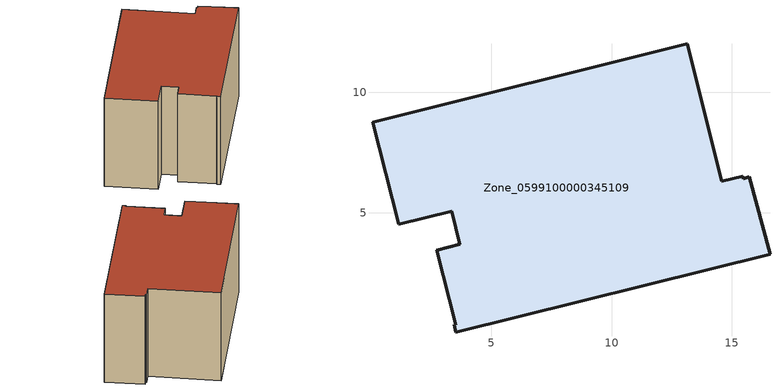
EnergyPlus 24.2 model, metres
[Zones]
Zone_0599100000345109
 floor ground (C_G): 15.47,6.41 15.71,6.5 16.58,3.28 3.53,0.03 3.45,0.34 3.52,0.35 2.74,3.45 3.69,3.69 3.35,5.07 1.15,4.52 0.06,8.76 13.14,12.03 14.58,6.3 15.44,6.52 z0
 wall outside (C_F): 3.69,3.69 2.74,3.45 3.52,0.35 3.45,0.34 3.53,0.03 16.58,3.28 15.71,6.5 15.47,6.41 15.44,6.52 14.58,6.3 13.14,12.03 0.06,8.76 1.15,4.52 3.35,5.07 3.69,3.69 z0:8.33
 roof outside (C_R): 15.71,6.5 15.47,6.41 15.44,6.52 14.58,6.3 13.14,12.03 0.06,8.76 1.15,4.52 3.35,5.07 3.69,3.69 2.74,3.45 3.52,0.35 3.45,0.34 3.53,0.03 16.58,3.28 z8.33
[BUILDING]
Pand.0599100000345109: North Axis=0; Terrain=City; Loads Convergence Tolerance Value=0.04; Temperature Convergence Tolerance Value=0.4; Solar Distribution=FullExterior; Maximum Number of Warmup Days=25; Minimum Number of Warmup Days=1
[Site:Location]
Rotterdam.The.Hague.AP_ZH_NLD Design_Conditions: Latitude=51.96; Longitude=4.45; Time Zone=1; Elevation=-4.5
[SITE:GROUNDTEMPERATURE:BUILDINGSURFACE]
18, 18, 18, 18, 18, 18, 18, 18, 18, 18, 18, 18
[MATERIAL] Thermal Absorptance=0.9; Solar Absorptance=0.7; Visible Absorptance=0.7
Name | Roughness | Thickness | Conductivity | Density | Specific Heat
G.TC.1992-2005 | MediumSmooth | 0.15 | 0.06 | 540 | 1210
F.TC.1992-2005 | Rough | 0.3 | 0.12 | 1920 | 840
R.TC.1992-2005 | MediumRough | 0.2 | 0.08 | 1500 | 1000
[CONSTRUCTION]
C_G: G.TC.1992-2005
C_F: F.TC.1992-2005
C_R: R.TC.1992-2005
[ZONE]
Zone_0599100000345109: Type=1; Multiplier=1; Ceiling Height=Autocalculate; Volume=Autocalculate; Floor Area=autocalculate; Part of Total Floor Area=Yes
[ZONEINFILTRATION:DESIGNFLOWRATE]
Infil_Zone_0599100000345109: Zone or ZoneList or Space or SpaceList=Zone_0599100000345109; Schedule=AlwaysOn; Design Flow Rate Calculation Method=Flow/Area; Flow Rate per Floor Area=0.0015; Constant Term Coefficient=1; Temperature Term Coefficient=0; Velocity Term Coefficient=0; Velocity Squared Term Coefficient=0
[HVACTEMPLATE:ZONE:IDEALLOADSAIRSYSTEM]
Zone_0599100000345109: Maximum Heating Supply Air Temperature=50; Minimum Cooling Supply Air Temperature=13; Maximum Heating Supply Air Humidity Ratio=0.0156; Minimum Cooling Supply Air Humidity Ratio=0.0077; Heating Limit=NoLimit; Cooling Limit=NoLimit; Dehumidification Control Type=ConstantSensibleHeatRatio; Cooling Sensible Heat Ratio=0.7; Dehumidification Setpoint=60; Humidification Control Type=None; Humidification Setpoint=30; Outdoor Air Method=None; Outdoor Air Flow Rate per Person=0.00944; Outdoor Air Flow Rate per Zone Floor Area=0; Outdoor Air Flow Rate per Zone=0; Demand Controlled Ventilation Type=None; Outdoor Air Economizer Type=NoEconomizer; Heat Recovery Type=None; Sensible Heat Recovery Effectiveness=0.7; Latent Heat Recovery Effectiveness=0.65
[ZONECONTROL:THERMOSTAT]
ThermostatControl_Zone_0599100000345109: Zone or ZoneList=Zone_0599100000345109; Control Type Schedule=DualSetpointControlType; Control 1=Thermostat_Zone_0599100000345109; Temperature Difference Between Cutout And Setpoint=0
[THERMOSTATSETPOINT:DUALSETPOINT]
Thermostat_Zone_0599100000345109: Heating Setpoint Temperature Schedule=HeatingSetpoint_Zone_0599100000345109; Cooling Setpoint Temperature Schedule=CoolingSetpoint_Zone_0599100000345109
[SCHEDULE:COMPACT]
HeatingSetpoint_Zone_0599100000345109: Through: 12/31, For: AllDays, Until: 24:00, 21
CoolingSetpoint_Zone_0599100000345109: Through: 12/31, For: AllDays, Until: 24:00, 24
DualSetpointControlType: Through: 12/31, For: AllDays, Until: 24:00, 4
AlwaysOn: Through: 12/31, For: AllDays, Until: 24:00, 1
